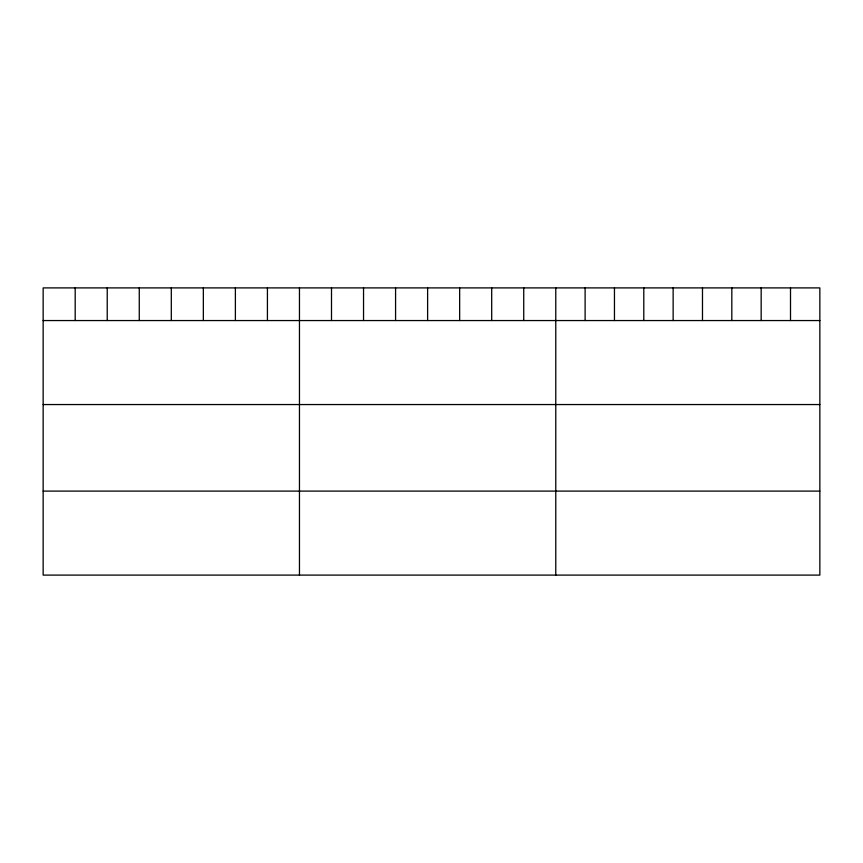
<?xml version="1.0" encoding="UTF-8"?>
<svg xmlns="http://www.w3.org/2000/svg" width="863" height="863" viewBox="0 0 863 863"><rect width="100%" height="100%" fill="white"/><g stroke="black" fill="none" stroke-linecap="round" stroke-linejoin="round"><path stroke-width="1.29" d="M819.85 320.551L819.85 575.103L43.15 575.103L43.15 287.897L819.85 287.897L819.85 320.551L43.15 320.551M43.15 404.553L819.85 404.553M43.15 491.101L819.85 491.101M790.508 287.897L790.508 320.551M761.166 287.897L761.166 320.551M731.824 287.897L731.824 320.551M702.482 287.897L702.482 320.551M673.14 287.897L673.14 320.551M643.798 287.897L643.798 320.551M614.456 287.897L614.456 320.551M585.114 287.897L585.114 320.551M555.772 287.897L555.772 575.103M523.733 287.897L523.733 320.551M491.694 287.897L491.694 320.551M459.655 287.897L459.655 320.551M427.617 287.897L427.617 320.551M395.578 287.897L395.578 320.551M363.539 287.897L363.539 320.551M331.5 287.897L331.5 320.551M299.461 287.897L299.461 575.103M267.422 287.897L267.422 320.551M235.383 287.897L235.383 320.551M203.344 287.897L203.344 320.551M171.306 287.897L171.306 320.551M139.267 287.897L139.267 320.551M107.228 287.897L107.228 320.551M75.189 287.897L75.189 320.551"/></g></svg>
